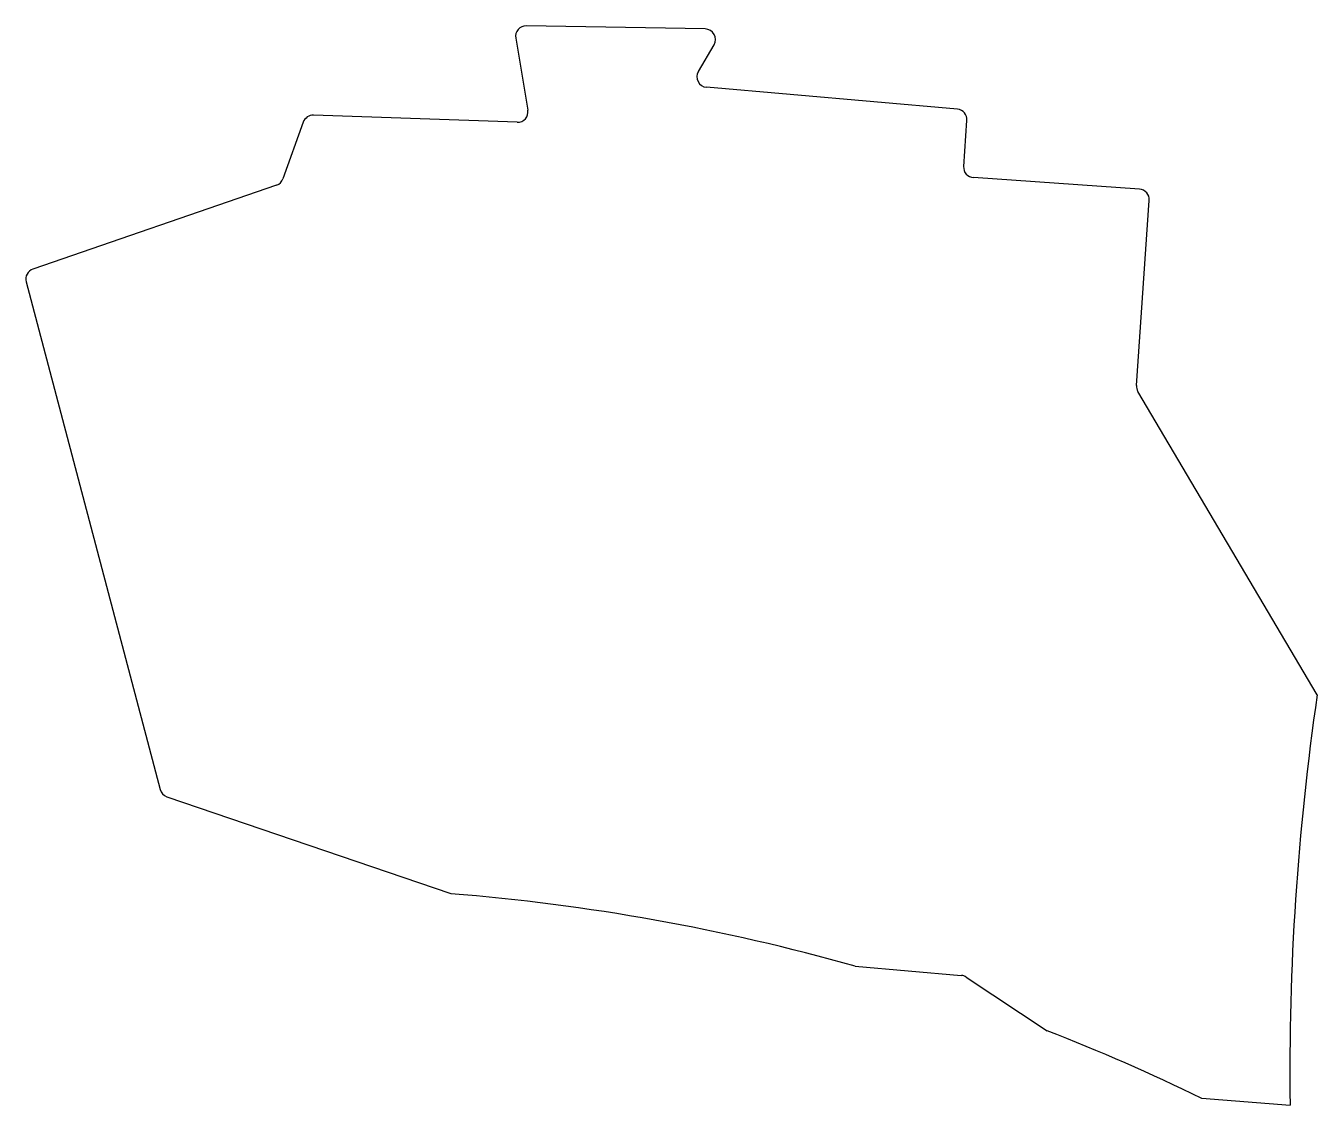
# Model space of a CAD drawing. Header units: millimetres. Extents: x 133 to 256, y -186 to -83.
import ezdxf

# ---------------------------------------------------------------- set-up
doc = ezdxf.new("R2010")
doc.units = ezdxf.units.MM

msp = doc.modelspace()

# ---------------------------------------------------------------- linework, layer by layer
for p, q in [((198, -82.96), (180.92, -82.66)), ((179.92, -83.83), (181.08, -90.69)), ((197.35, -87.01), (198.85, -84.46)), ((222.07, -90.61), (198.12, -88.52)), ((180.06, -91.86), (160.63, -91.18)), ((159.65, -91.84), (157.71, -97.25)), ((222.67, -96.07), (222.98, -91.68)), ((239.45, -98.24), (223.59, -97.13)), ((157.1, -97.86), (133.85, -105.86)), ((239.15, -116.96), (240.38, -99.31)), ((133.2, -107.06), (145.99, -155.49)), ((256.4, -146.46), (239.28, -117.53)), ((146.64, -156.18), (173.72, -165.43)), ((212.32, -172.35), (222.44, -173.22)), ((222.91, -173.38), (230.63, -178.5)), ((245.38, -184.95), (253.81, -185.6))]:
    msp.add_line(p, q)
for centre, radius, start, end in [((180.9, -83.66), 1, 89, 189.6031), ((197.98, -83.96), 1, 329.6028, 89), ((198.21, -87.52), 1, 149.6028, 265), ((160.59, -92.18), 1, 88, 160.2867), ((180.09, -90.86), 1, 268, 9.6031), ((221.98, -91.61), 1, 355.9314, 85), ((223.66, -96.14), 1, 175.9314, 266), ((156.77, -96.91), 1, 289, 340.2867), ((239.38, -99.24), 1, 356, 86), ((134.17, -106.81), 1, 109, 194.7921), ((240.15, -117.03), 1, 176, 210.6095), ((503.79, -182.47), 250, 531.719, 540.7186), ((146.96, -155.24), 1, 194.7921, 251.1442), ((157.9, -364.81), 200, 434.2106, 445.4646), ((222.36, -174.22), 1, 56.4664, 85.1017), ((157.9, -364.81), 200, 424.0632, 428.6775)]:
    msp.add_arc(centre, radius, start, end)

doc.saveas('drawing.dxf')
